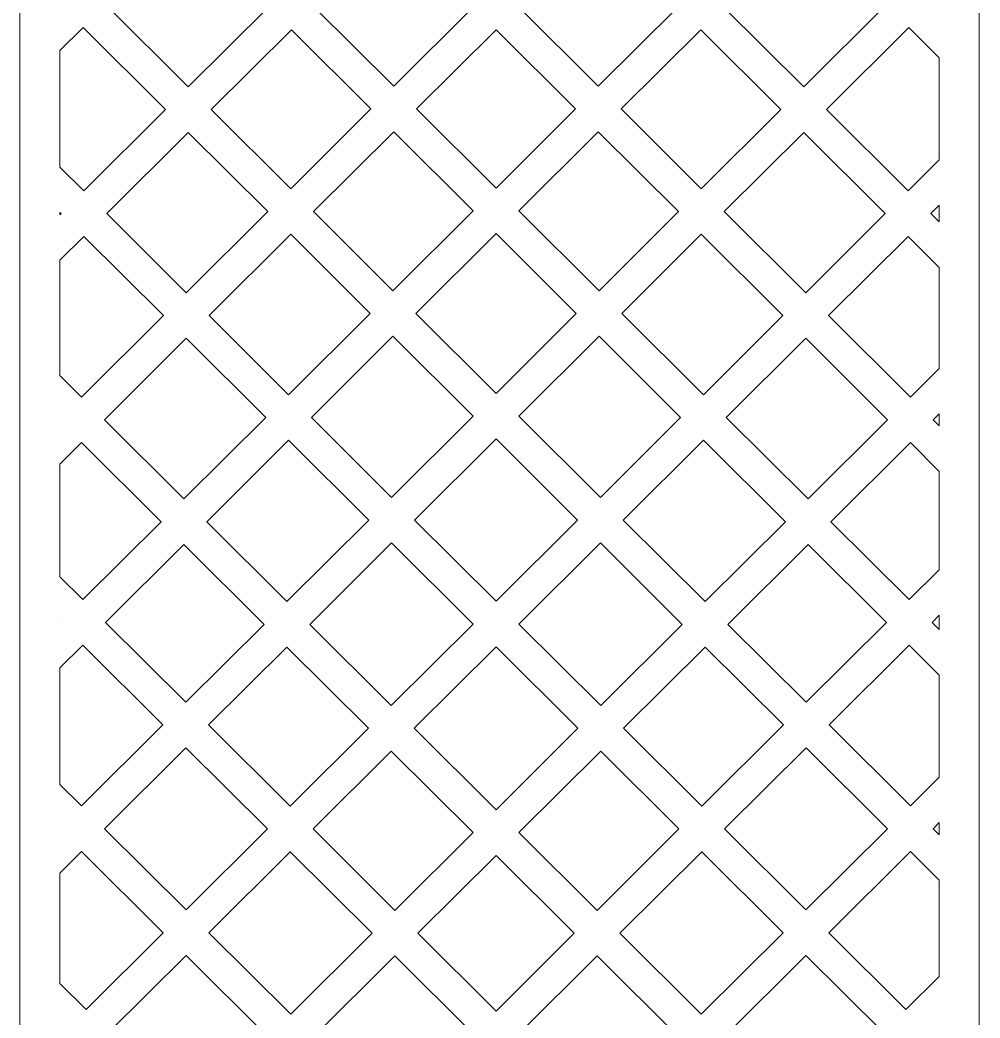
# Model space of a CAD drawing. Header units: centimetres. Extents: x -7.8 to 8.6, y -13.4 to 12.5.
# Drawn here: x 1.51 to 8.56, y -7.27 to 0.06 of the extents above; entities that cross this region are included whole.
import ezdxf

# ---------------------------------------------------------------- set-up
doc = ezdxf.new("R2010")
doc.units = ezdxf.units.CM
doc.header["$MEASUREMENT"] = 0
doc.layers.add('layer 1', color=7, linetype='Continuous')

msp = doc.modelspace()

# ---------------------------------------------------------------- linework, layer by layer
at = {"layer": 'layer 1', "color": 242, "lineweight": 9}
for points, knots in [([(6.32654, 12.22742), (6.32654, 12.22742), (6.3266, 12.22747), (6.3266, 12.22747), (6.3266, 12.22747), (6.40371, 12.19534), (6.48035, 12.16025), (6.55628, 12.12231), (6.55628, 12.12231), (6.55628, 12.12231), (6.55618, 12.12221), (6.55618, 12.12221), (6.55618, 12.12221), (6.81106, 11.99478), (7.05775, 11.83494), (7.28572, 11.64461), (7.28572, 11.64461), (7.28572, 11.64461), (7.28584, 11.64472), (7.28584, 11.64472), (7.28584, 11.64472), (7.34624, 11.59432), (7.40541, 11.54192), (7.463, 11.48728), (7.463, 11.48728), (7.463, 11.48728), (7.46274, 11.48703), (7.46274, 11.48703), (7.46274, 11.48703), (7.66144, 11.29842), (7.84218, 11.08482), (7.99692, 10.84773), (7.99692, 10.84773), (7.99692, 10.84773), (7.99709, 10.8479), (7.99709, 10.8479), (7.99709, 10.8479), (8.04122, 10.7803), (8.0834, 10.71094), (8.12312, 10.63957), (8.12312, 10.63957), (8.12312, 10.63957), (8.12283, 10.63928), (8.12283, 10.63928), (8.12283, 10.63928), (8.26224, 10.38874), (8.37329, 10.11511), (8.44798, 9.81997), (8.44798, 9.81997), (8.44798, 9.81997), (8.4481, 9.8201), (8.4481, 9.8201), (8.4481, 9.8201), (8.45086, 9.80921), (8.45356, 9.7983), (8.45622, 9.78735), (8.45622, 9.78735), (8.45872, 9.77706), (8.46117, 9.76674), (8.46358, 9.7564), (8.46358, 9.7564), (8.4687, 9.73442), (8.47362, 9.71233), (8.47834, 9.69012), (8.47834, 9.69012), (8.48035, 9.68063), (8.48233, 9.67112), (8.48427, 9.66159), (8.48427, 9.66159), (8.48913, 9.63773), (8.49376, 9.61373), (8.49815, 9.58961), (8.49815, 9.58961), (8.49949, 9.58221), (8.50082, 9.57479), (8.50212, 9.56736), (8.50212, 9.56736), (8.50348, 9.55962), (8.50482, 9.55186), (8.50613, 9.54408), (8.50613, 9.54408), (8.50613, 9.54408), (8.50595, 9.54391), (8.50595, 9.54391), (8.50595, 9.54391), (8.54281, 9.32473), (8.56021, 9.09501), (8.55481, 8.85505), (8.55481, 8.85505), (8.55481, 8.85505), (8.55481, 8.85505), (8.55481, 8.85505), (8.55481, 8.85505), (8.55481, 8.85503), (8.55481, 8.85501), (8.55481, 8.85499), (8.55481, 8.85499), (8.55477, 8.85327), (8.55476, 8.85157), (8.55475, 8.84986), (8.55475, 8.84986), (8.55474, 8.84791), (8.55473, 8.84596), (8.55468, 8.84399), (8.55468, 8.84399), (8.55468, 8.84399), (8.55468, 8.52141), (8.55468, 8.52141), (8.55468, 8.52141), (8.55468, 8.52141), (8.55468, 8.39962), (8.55468, 8.39962), (8.55468, 8.39962), (8.55468, 8.39962), (8.55468, 8.06585), (8.55468, 8.06585), (8.55468, 8.06585), (8.55468, 8.06585), (8.55468, 7.37868), (8.55468, 7.37868), (8.55468, 7.37868), (8.55468, 7.37868), (8.55468, 7.04492), (8.55468, 7.04492), (8.55468, 7.04492), (8.55468, 7.04492), (8.55468, 6.89033), (8.55468, 6.89033), (8.55468, 6.89033), (8.55468, 6.89033), (8.55468, 6.55657), (8.55468, 6.55657), (8.55468, 6.55657), (8.55468, 6.55657), (8.55468, 5.84121), (8.55468, 5.84121), (8.55468, 5.84121), (8.55468, 5.84121), (8.55468, 5.50745), (8.55468, 5.50745), (8.55468, 5.50745), (8.55468, 5.50745), (8.55468, 5.35173), (8.55468, 5.35173), (8.55468, 5.35173), (8.55468, 5.35173), (8.55468, 5.01796), (8.55468, 5.01796), (8.55468, 5.01796), (8.55468, 5.01796), (8.55468, 4.33649), (8.55468, 4.33649), (8.55468, 4.33649), (8.55468, 4.33649), (8.55468, 4.00272), (8.55468, 4.00272), (8.55468, 4.00272), (8.55468, 4.00272), (8.55468, 3.85472), (8.55468, 3.85472), (8.55468, 3.85472), (8.55468, 3.85472), (8.55468, 3.52096), (8.55468, 3.52096), (8.55468, 3.52096), (8.55468, 3.52096), (8.55468, 2.8598), (8.55468, 2.8598), (8.55468, 2.8598), (8.55468, 2.8598), (8.55468, 2.52603), (8.55468, 2.52603), (8.55468, 2.52603), (8.55468, 2.52603), (8.55468, 2.35912), (8.55468, 2.35912), (8.55468, 2.35912), (8.55468, 2.35912), (8.55468, 2.02535), (8.55468, 2.02535), (8.55468, 2.02535), (8.55468, 2.02535), (8.55468, 1.33325), (8.55468, 1.33325), (8.55468, 1.33325), (8.55468, 1.33325), (8.55468, 0.99948), (8.55468, 0.99948), (8.55468, 0.99948), (8.55468, 0.99948), (8.55468, 0.85263), (8.55468, 0.85263), (8.55468, 0.85263), (8.55468, 0.85263), (8.55468, 0.51886), (8.55468, 0.51886), (8.55468, 0.51886), (8.55468, 0.51886), (8.55468, -0.17604), (8.55468, -0.17604), (8.55468, -0.17604), (8.55468, -0.17604), (8.55468, -0.50981), (8.55468, -0.50981), (8.55468, -0.50981), (8.55468, -0.50981), (8.55468, -0.67418), (8.55468, -0.67418), (8.55468, -0.67418), (8.55468, -0.67418), (8.55468, -1.00795), (8.55468, -1.00795), (8.55468, -1.00795), (8.55468, -1.00795), (8.55468, -1.71464), (8.55468, -1.71464), (8.55468, -1.71464), (8.55468, -1.71464), (8.55468, -1.8196), (8.55468, -1.8196), (8.55468, -1.8196), (8.55468, -1.8196), (8.55468, -2.20502), (8.55468, -2.20502), (8.55468, -2.20502), (8.55468, -2.20502), (8.55468, -2.53879), (8.55468, -2.53879), (8.55468, -2.53879), (8.55468, -2.53879), (8.55468, -3.21165), (8.55468, -3.21165), (8.55468, -3.21165), (8.55468, -3.21165), (8.55468, -3.48572), (8.55468, -3.48572), (8.55468, -3.48572), (8.55468, -3.48572), (8.55468, -3.68291), (8.55468, -3.68291), (8.55468, -3.68291), (8.55468, -3.68291), (8.55468, -4.01667), (8.55468, -4.01667), (8.55468, -4.01667), (8.55468, -4.01667), (8.55468, -4.70725), (8.55468, -4.70725), (8.55468, -4.70725), (8.55468, -4.70725), (8.55468, -5.04102), (8.55468, -5.04102), (8.55468, -5.04102), (8.55468, -5.04102), (8.55468, -5.20584), (8.55468, -5.20584), (8.55468, -5.20584), (8.55468, -5.20584), (8.55468, -5.53961), (8.55468, -5.53961), (8.55468, -5.53961), (8.55468, -5.53961), (8.55468, -6.21374), (8.55468, -6.21374), (8.55468, -6.21374), (8.55468, -6.21374), (8.55468, -6.54751), (8.55468, -6.54751), (8.55468, -6.54751), (8.55468, -6.54751), (8.55468, -6.66813), (8.55468, -6.66813), (8.55468, -6.66813), (8.55468, -6.66813), (8.55468, -7.00189), (8.55468, -7.00189), (8.55468, -7.00189), (8.55468, -7.00189), (8.55468, -7.74055), (8.55468, -7.74055), (8.55468, -7.74055), (8.55468, -7.74055), (8.55468, -7.87611), (8.55468, -7.87611), (8.55468, -7.87611), (8.55468, -7.87611), (8.55468, -8.19898), (8.55468, -8.19898), (8.55468, -8.19898), (8.55468, -8.19898), (8.55468, -8.53275), (8.55468, -8.53275), (8.55468, -8.53275), (8.55468, -8.53275), (8.55468, -9.2714), (8.55468, -9.2714), (8.55468, -9.2714), (8.55468, -9.2714), (8.55468, -9.60517), (8.55468, -9.60517), (8.55468, -9.60517), (8.55468, -9.60517), (8.55468, -9.71722), (8.55468, -9.71722), (8.55468, -9.71722), (8.55468, -9.71722), (8.55468, -10.05099), (8.55468, -10.05099), (8.55468, -10.05099), (8.55468, -10.05099), (8.55468, -11.19981), (8.55468, -11.19981), (8.55468, -11.19981), (8.55468, -11.19981), (8.55468, -11.53358), (8.55468, -11.53358), (8.55468, -11.53358), (8.55468, -11.53358), (8.55468, -12.27221), (8.55468, -12.27221), (8.55468, -12.27221), (8.55468, -12.27221), (8.55468, -12.35903), (8.55468, -12.35903), (8.55468, -12.35903), (8.55468, -12.35903), (8.55468, -13.35862), (8.55468, -13.35862), (8.55468, -13.35862), (8.55468, -13.35862), (8.17702, -13.35862), (8.17702, -13.35862), (8.17702, -13.35862), (8.17702, -13.35862), (7.84167, -13.35862), (7.84167, -13.35862), (7.84167, -13.35862), (7.84167, -13.35862), (6.721, -13.35862), (6.721, -13.35862), (6.721, -13.35862), (6.721, -13.35862), (6.63891, -13.35862), (6.63891, -13.35862), (6.63891, -13.35862), (6.63891, -13.35862), (6.38565, -13.35862), (6.38565, -13.35862), (6.38565, -13.35862), (6.38565, -13.35862), (6.30357, -13.35862), (6.30357, -13.35862), (6.30357, -13.35862), (6.30357, -13.35862), (5.23139, -13.35862), (5.23139, -13.35862), (5.23139, -13.35862), (5.23139, -13.35862), (5.11349, -13.35862), (5.11349, -13.35862), (5.11349, -13.35862), (5.11349, -13.35862), (4.89604, -13.35862), (4.89604, -13.35862), (4.89604, -13.35862), (4.89604, -13.35862), (4.77814, -13.35862), (4.77814, -13.35862), (4.77814, -13.35862), (4.77814, -13.35862), (3.70597, -13.35862), (3.70597, -13.35862), (3.70597, -13.35862), (3.70597, -13.35862), (3.62388, -13.35862), (3.62388, -13.35862), (3.62388, -13.35862), (3.62388, -13.35862), (3.37062, -13.35862), (3.37062, -13.35862), (3.37062, -13.35862), (3.37062, -13.35862), (3.28853, -13.35862), (3.28853, -13.35862), (3.28853, -13.35862), (3.28853, -13.35862), (2.16786, -13.35862), (2.16786, -13.35862), (2.16786, -13.35862), (2.16786, -13.35862), (1.83251, -13.35862), (1.83251, -13.35862), (1.83251, -13.35862), (1.83251, -13.35862), (1.50796, -13.35862), (1.50796, -13.35862), (1.50796, -13.35862), (1.50796, -13.35862), (1.50796, -12.41244), (1.50796, -12.41244), (1.50796, -12.41244), (1.50796, -12.41244), (1.50796, -12.21936), (1.50796, -12.21936), (1.50796, -12.21936), (1.50796, -12.21936), (1.50796, -11.58644), (1.50796, -11.58644), (1.50796, -11.58644), (1.50796, -11.58644), (1.50796, -11.25267), (1.50796, -11.25267), (1.50796, -11.25267), (1.50796, -11.25267), (1.50796, -10.74375), (1.50796, -10.74375), (1.50796, -10.74375), (1.50796, -10.74375), (1.50796, -10.69642), (1.50796, -10.69642), (1.50796, -10.69642), (1.50796, -10.69642), (1.50796, -10.10385), (1.50796, -10.10385), (1.50796, -10.10385), (1.50796, -10.10385), (1.50796, -9.77008), (1.50796, -9.77008), (1.50796, -9.77008), (1.50796, -9.77008), (1.50796, -9.55231), (1.50796, -9.55231), (1.50796, -9.55231), (1.50796, -9.55231), (1.50796, -9.21854), (1.50796, -9.21854), (1.50796, -9.21854), (1.50796, -9.21854), (1.50796, -8.58561), (1.50796, -8.58561), (1.50796, -8.58561), (1.50796, -8.58561), (1.50796, -8.25184), (1.50796, -8.25184), (1.50796, -8.25184), (1.50796, -8.25184), (1.50796, -7.92953), (1.50796, -7.92953), (1.50796, -7.92953), (1.50796, -7.92953), (1.50796, -7.68769), (1.50796, -7.68769), (1.50796, -7.68769), (1.50796, -7.68769), (1.50796, -7.05475), (1.50796, -7.05475), (1.50796, -7.05475), (1.50796, -7.05475), (1.50796, -6.72098), (1.50796, -6.72098), (1.50796, -6.72098), (1.50796, -6.72098), (1.50796, -6.49465), (1.50796, -6.49465), (1.50796, -6.49465), (1.50796, -6.49465), (1.50796, -6.16089), (1.50796, -6.16089), (1.50796, -6.16089), (1.50796, -6.16089), (1.50796, -5.59247), (1.50796, -5.59247), (1.50796, -5.59247), (1.50796, -5.59247), (1.50796, -5.2587), (1.50796, -5.2587), (1.50796, -5.2587), (1.50796, -5.2587), (1.50796, -4.98816), (1.50796, -4.98816), (1.50796, -4.98816), (1.50796, -4.98816), (1.50796, -4.6544), (1.50796, -4.6544), (1.50796, -4.6544), (1.50796, -4.6544), (1.50796, -4.06953), (1.50796, -4.06953), (1.50796, -4.06953), (1.50796, -4.06953), (1.50796, -3.73577), (1.50796, -3.73577), (1.50796, -3.73577), (1.50796, -3.73577), (1.50796, -3.49256), (1.50796, -3.49256), (1.50796, -3.49256), (1.50796, -3.49256), (1.50796, -3.15879), (1.50796, -3.15879), (1.50796, -3.15879), (1.50796, -3.15879), (1.50796, -2.59165), (1.50796, -2.59165), (1.50796, -2.59165), (1.50796, -2.59165), (1.50796, -2.25788), (1.50796, -2.25788), (1.50796, -2.25788), (1.50796, -2.25788), (1.50796, -1.87301), (1.50796, -1.87301), (1.50796, -1.87301), (1.50796, -1.87301), (1.50796, -1.66178), (1.50796, -1.66178), (1.50796, -1.66178), (1.50796, -1.66178), (1.50796, -1.06081), (1.50796, -1.06081), (1.50796, -1.06081), (1.50796, -1.06081), (1.50796, -0.72704), (1.50796, -0.72704), (1.50796, -0.72704), (1.50796, -0.72704), (1.50796, -0.45695), (1.50796, -0.45695), (1.50796, -0.45695), (1.50796, -0.45695), (1.50796, -0.12318), (1.50796, -0.12318), (1.50796, -0.12318), (1.50796, -0.12318), (1.50796, 0.466), (1.50796, 0.466), (1.50796, 0.466), (1.50796, 0.466), (1.50796, 0.79977), (1.50796, 0.79977), (1.50796, 0.79977), (1.50796, 0.79977), (1.50796, 1.05234), (1.50796, 1.05234), (1.50796, 1.05234), (1.50796, 1.05234), (1.50796, 1.38611), (1.50796, 1.38611), (1.50796, 1.38611), (1.50796, 1.38611), (1.50796, 1.97249), (1.50796, 1.97249), (1.50796, 1.97249), (1.50796, 1.97249), (1.50796, 2.30626), (1.50796, 2.30626), (1.50796, 2.30626), (1.50796, 2.30626), (1.50796, 2.57889), (1.50796, 2.57889), (1.50796, 2.57889), (1.50796, 2.57889), (1.50796, 2.91266), (1.50796, 2.91266), (1.50796, 2.91266), (1.50796, 2.91266), (1.50796, 3.4681), (1.50796, 3.4681), (1.50796, 3.4681), (1.50796, 3.4681), (1.50796, 3.80187), (1.50796, 3.80187), (1.50796, 3.80187), (1.50796, 3.80187), (1.50796, 4.05558), (1.50796, 4.05558), (1.50796, 4.05558), (1.50796, 4.05558), (1.50796, 4.38935), (1.50796, 4.38935), (1.50796, 4.38935), (1.50796, 4.38935), (1.50796, 4.9651), (1.50796, 4.9651), (1.50796, 4.9651), (1.50796, 4.9651), (1.50796, 5.29887), (1.50796, 5.29887), (1.50796, 5.29887), (1.50796, 5.29887), (1.50796, 5.56031), (1.50796, 5.56031), (1.50796, 5.56031), (1.50796, 5.56031), (1.50796, 5.89407), (1.50796, 5.89407), (1.50796, 5.89407), (1.50796, 5.89407), (1.50796, 6.50371), (1.50796, 6.50371), (1.50796, 6.50371), (1.50796, 6.50371), (1.50796, 6.83747), (1.50796, 6.83747), (1.50796, 6.83747), (1.50796, 6.83747), (1.50796, 7.09778), (1.50796, 7.09778), (1.50796, 7.09778), (1.50796, 7.09778), (1.50796, 7.43154), (1.50796, 7.43154), (1.50796, 7.43154), (1.50796, 7.43154), (1.50796, 8.01299), (1.50796, 8.01299), (1.50796, 8.01299), (1.50796, 8.01299), (1.50796, 8.34676), (1.50796, 8.34676), (1.50796, 8.34676), (1.50796, 8.34676), (1.50796, 8.57427), (1.50796, 8.57427), (1.50796, 8.57427), (1.50796, 8.57427), (1.50796, 8.84403), (1.50796, 8.84403), (1.50796, 8.84403), (1.51601, 9.08092), (1.53999, 9.30562), (1.57793, 9.51858), (1.57793, 9.51858), (1.58127, 9.53732), (1.58472, 9.55596), (1.58829, 9.57451), (1.58829, 9.57451), (1.59183, 9.59301), (1.59551, 9.61139), (1.59927, 9.62971), (1.59927, 9.62971), (1.60171, 9.64154), (1.60419, 9.65334), (1.60671, 9.6651), (1.60671, 9.6651), (1.61252, 9.69224), (1.61859, 9.71916), (1.62488, 9.7459), (1.62488, 9.7459), (1.62548, 9.74848), (1.62609, 9.75105), (1.62669, 9.75362), (1.62669, 9.75362), (1.69944, 10.06063), (1.80296, 10.34072), (1.93163, 10.59456), (1.93163, 10.59456), (1.93163, 10.59456), (1.93138, 10.59481), (1.93138, 10.59481), (1.93138, 10.59481), (1.96892, 10.66886), (2.00871, 10.74053), (2.05042, 10.8101), (2.05042, 10.8101), (2.05042, 10.8101), (2.05047, 10.81004), (2.05047, 10.81004), (2.05047, 10.81004), (2.19876, 11.05747), (2.3726, 11.27659), (2.56582, 11.46809), (2.56582, 11.46809), (2.56582, 11.46809), (2.56572, 11.46819), (2.56572, 11.46819), (2.56572, 11.46819), (2.62212, 11.52406), (2.68011, 11.57766), (2.73966, 11.62883), (2.73966, 11.62883), (2.73966, 11.62883), (2.73983, 11.62867), (2.73983, 11.62867), (2.73983, 11.62867), (2.96396, 11.82128), (3.20942, 11.98063), (3.46821, 12.10742), (3.46821, 12.10742), (3.46821, 12.10742), (3.46817, 12.10746), (3.46817, 12.10746), (3.46817, 12.10746), (3.54424, 12.14471), (3.62144, 12.17923), (3.69961, 12.21088), (3.69961, 12.21088), (3.69961, 12.21088), (3.69971, 12.21078), (3.69971, 12.21078), (3.69971, 12.21078), (4.12635, 12.38355), (4.58122, 12.47301), (5.03133, 12.48184), (5.03133, 12.48184), (5.44433, 12.49634), (5.89256, 12.40835), (6.32654, 12.22742)], [0, 0, 0, 0, 0.005618, 0.005618, 0.005618, 0.005618, 0.011236, 0.011236, 0.011236, 0.011236, 0.0168539, 0.0168539, 0.0168539, 0.0168539, 0.0224719, 0.0224719, 0.0224719, 0.0224719, 0.0280899, 0.0280899, 0.0280899, 0.0280899, 0.0337079, 0.0337079, 0.0337079, 0.0337079, 0.0393258, 0.0393258, 0.0393258, 0.0393258, 0.0449438, 0.0449438, 0.0449438, 0.0449438, 0.0505618, 0.0505618, 0.0505618, 0.0505618, 0.0561798, 0.0561798, 0.0561798, 0.0561798, 0.0617978, 0.0617978, 0.0617978, 0.0617978, 0.0674157, 0.0674157, 0.0674157, 0.0674157, 0.0730337, 0.0730337, 0.0730337, 0.0730337, 0.0786517, 0.0786517, 0.0786517, 0.0786517, 0.0842697, 0.0842697, 0.0842697, 0.0842697, 0.0898876, 0.0898876, 0.0898876, 0.0898876, 0.0955056, 0.0955056, 0.0955056, 0.0955056, 0.1011236, 0.1011236, 0.1011236, 0.1011236, 0.1067416, 0.1067416, 0.1067416, 0.1067416, 0.1123596, 0.1123596, 0.1123596, 0.1123596, 0.1179775, 0.1179775, 0.1179775, 0.1179775, 0.1235955, 0.1235955, 0.1235955, 0.1235955, 0.1292135, 0.1292135, 0.1292135, 0.1292135, 0.1348315, 0.1348315, 0.1348315, 0.1348315, 0.1404494, 0.1404494, 0.1404494, 0.1404494, 0.1460674, 0.1460674, 0.1460674, 0.1460674, 0.1516854, 0.1516854, 0.1516854, 0.1516854, 0.1573034, 0.1573034, 0.1573034, 0.1573034, 0.1629213, 0.1629213, 0.1629213, 0.1629213, 0.1685393, 0.1685393, 0.1685393, 0.1685393, 0.1741573, 0.1741573, 0.1741573, 0.1741573, 0.1797753, 0.1797753, 0.1797753, 0.1797753, 0.1853933, 0.1853933, 0.1853933, 0.1853933, 0.1910112, 0.1910112, 0.1910112, 0.1910112, 0.1966292, 0.1966292, 0.1966292, 0.1966292, 0.2022472, 0.2022472, 0.2022472, 0.2022472, 0.2078652, 0.2078652, 0.2078652, 0.2078652, 0.2134831, 0.2134831, 0.2134831, 0.2134831, 0.2191011, 0.2191011, 0.2191011, 0.2191011, 0.2247191, 0.2247191, 0.2247191, 0.2247191, 0.2303371, 0.2303371, 0.2303371, 0.2303371, 0.2359551, 0.2359551, 0.2359551, 0.2359551, 0.241573, 0.241573, 0.241573, 0.241573, 0.247191, 0.247191, 0.247191, 0.247191, 0.252809, 0.252809, 0.252809, 0.252809, 0.258427, 0.258427, 0.258427, 0.258427, 0.2640449, 0.2640449, 0.2640449, 0.2640449, 0.2696629, 0.2696629, 0.2696629, 0.2696629, 0.2752809, 0.2752809, 0.2752809, 0.2752809, 0.2808989, 0.2808989, 0.2808989, 0.2808989, 0.2865169, 0.2865169, 0.2865169, 0.2865169, 0.2921348, 0.2921348, 0.2921348, 0.2921348, 0.2977528, 0.2977528, 0.2977528, 0.2977528, 0.3033708, 0.3033708, 0.3033708, 0.3033708, 0.3089888, 0.3089888, 0.3089888, 0.3089888, 0.3146067, 0.3146067, 0.3146067, 0.3146067, 0.3202247, 0.3202247, 0.3202247, 0.3202247, 0.3258427, 0.3258427, 0.3258427, 0.3258427, 0.3314607, 0.3314607, 0.3314607, 0.3314607, 0.3370787, 0.3370787, 0.3370787, 0.3370787, 0.3426966, 0.3426966, 0.3426966, 0.3426966, 0.3483146, 0.3483146, 0.3483146, 0.3483146, 0.3539326, 0.3539326, 0.3539326, 0.3539326, 0.3595506, 0.3595506, 0.3595506, 0.3595506, 0.3651685, 0.3651685, 0.3651685, 0.3651685, 0.3707865, 0.3707865, 0.3707865, 0.3707865, 0.3764045, 0.3764045, 0.3764045, 0.3764045, 0.3820225, 0.3820225, 0.3820225, 0.3820225, 0.3876404, 0.3876404, 0.3876404, 0.3876404, 0.3932584, 0.3932584, 0.3932584, 0.3932584, 0.3988764, 0.3988764, 0.3988764, 0.3988764, 0.4044944, 0.4044944, 0.4044944, 0.4044944, 0.4101124, 0.4101124, 0.4101124, 0.4101124, 0.4157303, 0.4157303, 0.4157303, 0.4157303, 0.4213483, 0.4213483, 0.4213483, 0.4213483, 0.4269663, 0.4269663, 0.4269663, 0.4269663, 0.4325843, 0.4325843, 0.4325843, 0.4325843, 0.4382022, 0.4382022, 0.4382022, 0.4382022, 0.4438202, 0.4438202, 0.4438202, 0.4438202, 0.4494382, 0.4494382, 0.4494382, 0.4494382, 0.4550562, 0.4550562, 0.4550562, 0.4550562, 0.4606742, 0.4606742, 0.4606742, 0.4606742, 0.4662921, 0.4662921, 0.4662921, 0.4662921, 0.4719101, 0.4719101, 0.4719101, 0.4719101, 0.4775281, 0.4775281, 0.4775281, 0.4775281, 0.4831461, 0.4831461, 0.4831461, 0.4831461, 0.488764, 0.488764, 0.488764, 0.488764, 0.494382, 0.494382, 0.494382, 0.494382, 0.5, 0.5, 0.5, 0.5, 0.505618, 0.505618, 0.505618, 0.505618, 0.511236, 0.511236, 0.511236, 0.511236, 0.5168539, 0.5168539, 0.5168539, 0.5168539, 0.5224719, 0.5224719, 0.5224719, 0.5224719, 0.5280899, 0.5280899, 0.5280899, 0.5280899, 0.5337079, 0.5337079, 0.5337079, 0.5337079, 0.5393258, 0.5393258, 0.5393258, 0.5393258, 0.5449438, 0.5449438, 0.5449438, 0.5449438, 0.5505618, 0.5505618, 0.5505618, 0.5505618, 0.5561798, 0.5561798, 0.5561798, 0.5561798, 0.5617978, 0.5617978, 0.5617978, 0.5617978, 0.5674157, 0.5674157, 0.5674157, 0.5674157, 0.5730337, 0.5730337, 0.5730337, 0.5730337, 0.5786517, 0.5786517, 0.5786517, 0.5786517, 0.5842697, 0.5842697, 0.5842697, 0.5842697, 0.5898876, 0.5898876, 0.5898876, 0.5898876, 0.5955056, 0.5955056, 0.5955056, 0.5955056, 0.6011236, 0.6011236, 0.6011236, 0.6011236, 0.6067416, 0.6067416, 0.6067416, 0.6067416, 0.6123596, 0.6123596, 0.6123596, 0.6123596, 0.6179775, 0.6179775, 0.6179775, 0.6179775, 0.6235955, 0.6235955, 0.6235955, 0.6235955, 0.6292135, 0.6292135, 0.6292135, 0.6292135, 0.6348315, 0.6348315, 0.6348315, 0.6348315, 0.6404494, 0.6404494, 0.6404494, 0.6404494, 0.6460674, 0.6460674, 0.6460674, 0.6460674, 0.6516854, 0.6516854, 0.6516854, 0.6516854, 0.6573034, 0.6573034, 0.6573034, 0.6573034, 0.6629213, 0.6629213, 0.6629213, 0.6629213, 0.6685393, 0.6685393, 0.6685393, 0.6685393, 0.6741573, 0.6741573, 0.6741573, 0.6741573, 0.6797753, 0.6797753, 0.6797753, 0.6797753, 0.6853933, 0.6853933, 0.6853933, 0.6853933, 0.6910112, 0.6910112, 0.6910112, 0.6910112, 0.6966292, 0.6966292, 0.6966292, 0.6966292, 0.7022472, 0.7022472, 0.7022472, 0.7022472, 0.7078652, 0.7078652, 0.7078652, 0.7078652, 0.7134831, 0.7134831, 0.7134831, 0.7134831, 0.7191011, 0.7191011, 0.7191011, 0.7191011, 0.7247191, 0.7247191, 0.7247191, 0.7247191, 0.7303371, 0.7303371, 0.7303371, 0.7303371, 0.7359551, 0.7359551, 0.7359551, 0.7359551, 0.741573, 0.741573, 0.741573, 0.741573, 0.747191, 0.747191, 0.747191, 0.747191, 0.752809, 0.752809, 0.752809, 0.752809, 0.758427, 0.758427, 0.758427, 0.758427, 0.7640449, 0.7640449, 0.7640449, 0.7640449, 0.7696629, 0.7696629, 0.7696629, 0.7696629, 0.7752809, 0.7752809, 0.7752809, 0.7752809, 0.7808989, 0.7808989, 0.7808989, 0.7808989, 0.7865169, 0.7865169, 0.7865169, 0.7865169, 0.7921348, 0.7921348, 0.7921348, 0.7921348, 0.7977528, 0.7977528, 0.7977528, 0.7977528, 0.8033708, 0.8033708, 0.8033708, 0.8033708, 0.8089888, 0.8089888, 0.8089888, 0.8089888, 0.8146067, 0.8146067, 0.8146067, 0.8146067, 0.8202247, 0.8202247, 0.8202247, 0.8202247, 0.8258427, 0.8258427, 0.8258427, 0.8258427, 0.8314607, 0.8314607, 0.8314607, 0.8314607, 0.8370787, 0.8370787, 0.8370787, 0.8370787, 0.8426966, 0.8426966, 0.8426966, 0.8426966, 0.8483146, 0.8483146, 0.8483146, 0.8483146, 0.8539326, 0.8539326, 0.8539326, 0.8539326, 0.8595506, 0.8595506, 0.8595506, 0.8595506, 0.8651685, 0.8651685, 0.8651685, 0.8651685, 0.8707865, 0.8707865, 0.8707865, 0.8707865, 0.8764045, 0.8764045, 0.8764045, 0.8764045, 0.8820225, 0.8820225, 0.8820225, 0.8820225, 0.8876404, 0.8876404, 0.8876404, 0.8876404, 0.8932584, 0.8932584, 0.8932584, 0.8932584, 0.8988764, 0.8988764, 0.8988764, 0.8988764, 0.9044944, 0.9044944, 0.9044944, 0.9044944, 0.9101124, 0.9101124, 0.9101124, 0.9101124, 0.9157303, 0.9157303, 0.9157303, 0.9157303, 0.9213483, 0.9213483, 0.9213483, 0.9213483, 0.9269663, 0.9269663, 0.9269663, 0.9269663, 0.9325843, 0.9325843, 0.9325843, 0.9325843, 0.9382022, 0.9382022, 0.9382022, 0.9382022, 0.9438202, 0.9438202, 0.9438202, 0.9438202, 0.9494382, 0.9494382, 0.9494382, 0.9494382, 0.9550562, 0.9550562, 0.9550562, 0.9550562, 0.9606742, 0.9606742, 0.9606742, 0.9606742, 0.9662921, 0.9662921, 0.9662921, 0.9662921, 0.9719101, 0.9719101, 0.9719101, 0.9719101, 0.9775281, 0.9775281, 0.9775281, 0.9775281, 0.9831461, 0.9831461, 0.9831461, 0.9831461, 0.988764, 0.988764, 0.988764, 0.988764, 1, 1, 1, 1]), ([(2.72843, 0.75777), (2.72843, 0.75777), (2.1393, 0.17141), (2.1393, 0.17141), (2.1393, 0.17141), (2.1393, 0.17141), (2.74457, -0.43101), (2.74457, -0.43101), (2.74457, -0.43101), (2.74457, -0.43101), (3.3337, 0.15536), (3.3337, 0.15536), (3.3337, 0.15536), (3.3337, 0.15536), (2.72843, 0.75777), (2.72843, 0.75777)], [0, 0, 0, 0, 0.2, 0.2, 0.2, 0.2, 0.4, 0.4, 0.4, 0.4, 0.6, 0.6, 0.6, 0.6, 1, 1, 1, 1]), ([(4.25272, 0.73627), (4.25272, 0.73627), (3.66905, 0.15535), (3.66905, 0.15535), (3.66905, 0.15535), (3.66905, 0.15535), (4.25342, -0.42626), (4.25342, -0.42626), (4.25342, -0.42626), (4.25342, -0.42626), (4.83709, 0.15465), (4.83709, 0.15465), (4.83709, 0.15465), (4.83709, 0.15465), (4.25272, 0.73627), (4.25272, 0.73627)], [0, 0, 0, 0, 0.2, 0.2, 0.2, 0.2, 0.4, 0.4, 0.4, 0.4, 0.6, 0.6, 0.6, 0.6, 1, 1, 1, 1]), ([(5.75681, 0.73627), (5.75681, 0.73627), (5.17244, 0.15465), (5.17244, 0.15465), (5.17244, 0.15465), (5.17244, 0.15465), (5.75611, -0.42626), (5.75611, -0.42626), (5.75611, -0.42626), (5.75611, -0.42626), (6.34048, 0.15535), (6.34048, 0.15535), (6.34048, 0.15535), (6.34048, 0.15535), (5.75681, 0.73627), (5.75681, 0.73627)], [0, 0, 0, 0, 0.2, 0.2, 0.2, 0.2, 0.4, 0.4, 0.4, 0.4, 0.6, 0.6, 0.6, 0.6, 1, 1, 1, 1]), ([(7.2811, 0.75777), (7.2811, 0.75777), (6.67583, 0.15535), (6.67583, 0.15535), (6.67583, 0.15535), (6.67583, 0.15535), (7.26497, -0.43101), (7.26497, -0.43101), (7.26497, -0.43101), (7.26497, -0.43101), (7.87024, 0.17141), (7.87024, 0.17141), (7.87024, 0.17141), (7.87024, 0.17141), (7.2811, 0.75777), (7.2811, 0.75777)], [0, 0, 0, 0, 0.2, 0.2, 0.2, 0.2, 0.4, 0.4, 0.4, 0.4, 0.6, 0.6, 0.6, 0.6, 1, 1, 1, 1]), ([(1.97162, 0.00453), (1.97162, 0.00453), (1.80157, -0.16472), (1.80157, -0.16472), (1.80157, -0.16472), (1.80157, -0.16472), (1.80157, -1.01927), (1.80157, -1.01927), (1.80157, -1.01927), (1.80157, -1.01927), (1.97755, -1.19441), (1.97755, -1.19441), (1.97755, -1.19441), (1.97755, -1.19441), (2.57689, -0.59789), (2.57689, -0.59789), (2.57689, -0.59789), (2.57689, -0.59789), (1.97162, 0.00453), (1.97162, 0.00453)], [0, 0, 0, 0, 0.1666667, 0.1666667, 0.1666667, 0.1666667, 0.3333333, 0.3333333, 0.3333333, 0.3333333, 0.5, 0.5, 0.5, 0.5, 0.6666667, 0.6666667, 0.6666667, 0.6666667, 1, 1, 1, 1]), ([(8.03791, 0.00453), (8.03791, 0.00453), (7.43264, -0.59789), (7.43264, -0.59789), (7.43264, -0.59789), (7.43264, -0.59789), (8.03199, -1.19441), (8.03199, -1.19441), (8.03199, -1.19441), (8.03199, -1.19441), (8.26107, -0.96641), (8.26107, -0.96641), (8.26107, -0.96641), (8.26107, -0.96641), (8.26107, -0.21758), (8.26107, -0.21758), (8.26107, -0.21758), (8.26107, -0.21758), (8.03791, 0.00453), (8.03791, 0.00453)], [0, 0, 0, 0, 0.1666667, 0.1666667, 0.1666667, 0.1666667, 0.3333333, 0.3333333, 0.3333333, 0.3333333, 0.5, 0.5, 0.5, 0.5, 0.6666667, 0.6666667, 0.6666667, 0.6666667, 1, 1, 1, 1]), ([(3.50138, -0.01153), (3.50138, -0.01153), (2.91224, -0.59789), (2.91224, -0.59789), (2.91224, -0.59789), (2.91224, -0.59789), (3.49661, -1.17951), (3.49661, -1.17951), (3.49661, -1.17951), (3.49661, -1.17951), (4.08575, -0.59315), (4.08575, -0.59315), (4.08575, -0.59315), (4.08575, -0.59315), (3.50138, -0.01153), (3.50138, -0.01153)], [0, 0, 0, 0, 0.2, 0.2, 0.2, 0.2, 0.4, 0.4, 0.4, 0.4, 0.6, 0.6, 0.6, 0.6, 1, 1, 1, 1]), ([(5.00477, -0.01223), (5.00477, -0.01223), (4.4211, -0.59315), (4.4211, -0.59315), (4.4211, -0.59315), (4.4211, -0.59315), (5.00477, -1.17407), (5.00477, -1.17407), (5.00477, -1.17407), (5.00477, -1.17407), (5.58844, -0.59315), (5.58844, -0.59315), (5.58844, -0.59315), (5.58844, -0.59315), (5.00477, -0.01223), (5.00477, -0.01223)], [0, 0, 0, 0, 0.2, 0.2, 0.2, 0.2, 0.4, 0.4, 0.4, 0.4, 0.6, 0.6, 0.6, 0.6, 1, 1, 1, 1]), ([(6.50816, -0.01153), (6.50816, -0.01153), (5.92378, -0.59315), (5.92378, -0.59315), (5.92378, -0.59315), (5.92378, -0.59315), (6.51292, -1.17951), (6.51292, -1.17951), (6.51292, -1.17951), (6.51292, -1.17951), (7.09729, -0.59789), (7.09729, -0.59789), (7.09729, -0.59789), (7.09729, -0.59789), (6.50816, -0.01153), (6.50816, -0.01153)], [0, 0, 0, 0, 0.2, 0.2, 0.2, 0.2, 0.4, 0.4, 0.4, 0.4, 0.6, 0.6, 0.6, 0.6, 1, 1, 1, 1]), ([(2.74456, -0.76477), (2.74456, -0.76477), (2.14522, -1.3613), (2.14522, -1.3613), (2.14522, -1.3613), (2.14522, -1.3613), (2.72959, -1.94291), (2.72959, -1.94291), (2.72959, -1.94291), (2.72959, -1.94291), (3.32894, -1.34639), (3.32894, -1.34639), (3.32894, -1.34639), (3.32894, -1.34639), (2.74456, -0.76477), (2.74456, -0.76477)], [0, 0, 0, 0, 0.2, 0.2, 0.2, 0.2, 0.4, 0.4, 0.4, 0.4, 0.6, 0.6, 0.6, 0.6, 1, 1, 1, 1]), ([(4.25342, -0.76003), (4.25342, -0.76003), (3.66429, -1.34639), (3.66429, -1.34639), (3.66429, -1.34639), (3.66429, -1.34639), (4.24795, -1.92731), (4.24795, -1.92731), (4.24795, -1.92731), (4.24795, -1.92731), (4.83709, -1.34095), (4.83709, -1.34095), (4.83709, -1.34095), (4.83709, -1.34095), (4.25342, -0.76003), (4.25342, -0.76003)], [0, 0, 0, 0, 0.2, 0.2, 0.2, 0.2, 0.4, 0.4, 0.4, 0.4, 0.6, 0.6, 0.6, 0.6, 1, 1, 1, 1]), ([(5.75611, -0.76003), (5.75611, -0.76003), (5.17244, -1.34095), (5.17244, -1.34095), (5.17244, -1.34095), (5.17244, -1.34095), (5.76158, -1.92731), (5.76158, -1.92731), (5.76158, -1.92731), (5.76158, -1.92731), (6.34525, -1.34639), (6.34525, -1.34639), (6.34525, -1.34639), (6.34525, -1.34639), (5.75611, -0.76003), (5.75611, -0.76003)], [0, 0, 0, 0, 0.2, 0.2, 0.2, 0.2, 0.4, 0.4, 0.4, 0.4, 0.6, 0.6, 0.6, 0.6, 1, 1, 1, 1]), ([(7.26497, -0.76477), (7.26497, -0.76477), (6.68059, -1.34639), (6.68059, -1.34639), (6.68059, -1.34639), (6.68059, -1.34639), (7.27994, -1.94291), (7.27994, -1.94291), (7.27994, -1.94291), (7.27994, -1.94291), (7.86431, -1.3613), (7.86431, -1.3613), (7.86431, -1.3613), (7.86431, -1.3613), (7.26497, -0.76477), (7.26497, -0.76477)], [0, 0, 0, 0, 0.2, 0.2, 0.2, 0.2, 0.4, 0.4, 0.4, 0.4, 0.6, 0.6, 0.6, 0.6, 1, 1, 1, 1]), ([(8.26107, -1.30018), (8.26107, -1.30018), (8.19966, -1.3613), (8.19966, -1.3613), (8.19966, -1.3613), (8.19966, -1.3613), (8.26107, -1.42241), (8.26107, -1.42241), (8.26107, -1.42241), (8.26107, -1.42241), (8.26107, -1.30018), (8.26107, -1.30018)], [0, 0, 0, 0, 0.25, 0.25, 0.25, 0.25, 0.5, 0.5, 0.5, 0.5, 1, 1, 1, 1]), ([(1.80157, -1.36956), (1.80157, -1.36956), (1.80987, -1.3613), (1.80987, -1.3613), (1.80987, -1.3613), (1.80987, -1.3613), (1.80157, -1.35304), (1.80157, -1.35304), (1.80157, -1.35304), (1.80157, -1.35304), (1.80157, -1.36956), (1.80157, -1.36956)], [0, 0, 0, 0, 0.25, 0.25, 0.25, 0.25, 0.5, 0.5, 0.5, 0.5, 1, 1, 1, 1]), ([(1.97755, -1.52818), (1.97755, -1.52818), (1.80157, -1.70332), (1.80157, -1.70332), (1.80157, -1.70332), (1.80157, -1.70332), (1.80157, -2.55011), (1.80157, -2.55011), (1.80157, -2.55011), (1.80157, -2.55011), (1.96055, -2.70834), (1.96055, -2.70834), (1.96055, -2.70834), (1.96055, -2.70834), (2.56192, -2.1098), (2.56192, -2.1098), (2.56192, -2.1098), (2.56192, -2.1098), (1.97755, -1.52818), (1.97755, -1.52818)], [0, 0, 0, 0, 0.1666667, 0.1666667, 0.1666667, 0.1666667, 0.3333333, 0.3333333, 0.3333333, 0.3333333, 0.5, 0.5, 0.5, 0.5, 0.6666667, 0.6666667, 0.6666667, 0.6666667, 1, 1, 1, 1]), ([(3.49661, -1.51328), (3.49661, -1.51328), (2.89727, -2.1098), (2.89727, -2.1098), (2.89727, -2.1098), (2.89727, -2.1098), (3.48094, -2.69072), (3.48094, -2.69072), (3.48094, -2.69072), (3.48094, -2.69072), (4.08028, -2.0942), (4.08028, -2.0942), (4.08028, -2.0942), (4.08028, -2.0942), (3.49661, -1.51328), (3.49661, -1.51328)], [0, 0, 0, 0, 0.2, 0.2, 0.2, 0.2, 0.4, 0.4, 0.4, 0.4, 0.6, 0.6, 0.6, 0.6, 1, 1, 1, 1]), ([(5.00477, -1.50783), (5.00477, -1.50783), (4.41563, -2.0942), (4.41563, -2.0942), (4.41563, -2.0942), (4.41563, -2.0942), (5.00477, -2.68056), (5.00477, -2.68056), (5.00477, -2.68056), (5.00477, -2.68056), (5.5939, -2.0942), (5.5939, -2.0942), (5.5939, -2.0942), (5.5939, -2.0942), (5.00477, -1.50783), (5.00477, -1.50783)], [0, 0, 0, 0, 0.2, 0.2, 0.2, 0.2, 0.4, 0.4, 0.4, 0.4, 0.6, 0.6, 0.6, 0.6, 1, 1, 1, 1]), ([(6.51292, -1.51328), (6.51292, -1.51328), (5.92925, -2.0942), (5.92925, -2.0942), (5.92925, -2.0942), (5.92925, -2.0942), (6.5286, -2.69072), (6.5286, -2.69072), (6.5286, -2.69072), (6.5286, -2.69072), (7.11227, -2.1098), (7.11227, -2.1098), (7.11227, -2.1098), (7.11227, -2.1098), (6.51292, -1.51328), (6.51292, -1.51328)], [0, 0, 0, 0, 0.2, 0.2, 0.2, 0.2, 0.4, 0.4, 0.4, 0.4, 0.6, 0.6, 0.6, 0.6, 1, 1, 1, 1]), ([(8.03199, -1.52818), (8.03199, -1.52818), (7.44761, -2.1098), (7.44761, -2.1098), (7.44761, -2.1098), (7.44761, -2.1098), (8.04899, -2.70834), (8.04899, -2.70834), (8.04899, -2.70834), (8.04899, -2.70834), (8.26107, -2.49725), (8.26107, -2.49725), (8.26107, -2.49725), (8.26107, -2.49725), (8.26107, -1.75618), (8.26107, -1.75618), (8.26107, -1.75618), (8.26107, -1.75618), (8.03199, -1.52818), (8.03199, -1.52818)], [0, 0, 0, 0, 0.1666667, 0.1666667, 0.1666667, 0.1666667, 0.3333333, 0.3333333, 0.3333333, 0.3333333, 0.5, 0.5, 0.5, 0.5, 0.6666667, 0.6666667, 0.6666667, 0.6666667, 1, 1, 1, 1]), ([(4.24795, -2.26108), (4.24795, -2.26108), (3.64861, -2.8576), (3.64861, -2.8576), (3.64861, -2.8576), (3.64861, -2.8576), (4.23775, -3.44396), (4.23775, -3.44396), (4.23775, -3.44396), (4.23775, -3.44396), (4.83709, -2.84744), (4.83709, -2.84744), (4.83709, -2.84744), (4.83709, -2.84744), (4.24795, -2.26108), (4.24795, -2.26108)], [0, 0, 0, 0, 0.2, 0.2, 0.2, 0.2, 0.4, 0.4, 0.4, 0.4, 0.6, 0.6, 0.6, 0.6, 1, 1, 1, 1]), ([(5.76158, -2.26108), (5.76158, -2.26108), (5.17244, -2.84744), (5.17244, -2.84744), (5.17244, -2.84744), (5.17244, -2.84744), (5.77179, -3.44396), (5.77179, -3.44396), (5.77179, -3.44396), (5.77179, -3.44396), (6.36092, -2.8576), (6.36092, -2.8576), (6.36092, -2.8576), (6.36092, -2.8576), (5.76158, -2.26108), (5.76158, -2.26108)], [0, 0, 0, 0, 0.2, 0.2, 0.2, 0.2, 0.4, 0.4, 0.4, 0.4, 0.6, 0.6, 0.6, 0.6, 1, 1, 1, 1]), ([(2.72959, -2.27668), (2.72959, -2.27668), (2.12822, -2.87522), (2.12822, -2.87522), (2.12822, -2.87522), (2.12822, -2.87522), (2.71189, -3.45614), (2.71189, -3.45614), (2.71189, -3.45614), (2.71189, -3.45614), (3.31326, -2.8576), (3.31326, -2.8576), (3.31326, -2.8576), (3.31326, -2.8576), (2.72959, -2.27668), (2.72959, -2.27668)], [0, 0, 0, 0, 0.2, 0.2, 0.2, 0.2, 0.4, 0.4, 0.4, 0.4, 0.6, 0.6, 0.6, 0.6, 1, 1, 1, 1]), ([(7.27994, -2.27668), (7.27994, -2.27668), (6.69627, -2.8576), (6.69627, -2.8576), (6.69627, -2.8576), (6.69627, -2.8576), (7.29764, -3.45614), (7.29764, -3.45614), (7.29764, -3.45614), (7.29764, -3.45614), (7.88131, -2.87522), (7.88131, -2.87522), (7.88131, -2.87522), (7.88131, -2.87522), (7.27994, -2.27668), (7.27994, -2.27668)], [0, 0, 0, 0, 0.2, 0.2, 0.2, 0.2, 0.4, 0.4, 0.4, 0.4, 0.6, 0.6, 0.6, 0.6, 1, 1, 1, 1]), ([(8.26107, -2.83102), (8.26107, -2.83102), (8.21666, -2.87522), (8.21666, -2.87522), (8.21666, -2.87522), (8.21666, -2.87522), (8.26107, -2.91942), (8.26107, -2.91942), (8.26107, -2.91942), (8.26107, -2.91942), (8.26107, -2.83102), (8.26107, -2.83102)], [0, 0, 0, 0, 0.25, 0.25, 0.25, 0.25, 0.5, 0.5, 0.5, 0.5, 1, 1, 1, 1]), ([(1.96055, -3.0421), (1.96055, -3.0421), (1.80157, -3.20033), (1.80157, -3.20033), (1.80157, -3.20033), (1.80157, -3.20033), (1.80157, -4.028), (1.80157, -4.028), (1.80157, -4.028), (1.80157, -4.028), (1.96945, -4.19508), (1.96945, -4.19508), (1.96945, -4.19508), (1.96945, -4.19508), (2.54422, -3.62302), (2.54422, -3.62302), (2.54422, -3.62302), (2.54422, -3.62302), (1.96055, -3.0421), (1.96055, -3.0421)], [0, 0, 0, 0, 0.1666667, 0.1666667, 0.1666667, 0.1666667, 0.3333333, 0.3333333, 0.3333333, 0.3333333, 0.5, 0.5, 0.5, 0.5, 0.6666667, 0.6666667, 0.6666667, 0.6666667, 1, 1, 1, 1]), ([(3.48094, -3.02448), (3.48094, -3.02448), (2.87956, -3.62302), (2.87956, -3.62302), (2.87956, -3.62302), (2.87956, -3.62302), (3.4687, -4.20938), (3.4687, -4.20938), (3.4687, -4.20938), (3.4687, -4.20938), (4.07007, -3.61085), (4.07007, -3.61085), (4.07007, -3.61085), (4.07007, -3.61085), (3.48094, -3.02448), (3.48094, -3.02448)], [0, 0, 0, 0, 0.2, 0.2, 0.2, 0.2, 0.4, 0.4, 0.4, 0.4, 0.6, 0.6, 0.6, 0.6, 1, 1, 1, 1]), ([(5.00477, -3.01432), (5.00477, -3.01432), (4.40542, -3.61085), (4.40542, -3.61085), (4.40542, -3.61085), (4.40542, -3.61085), (5.00477, -4.20737), (5.00477, -4.20737), (5.00477, -4.20737), (5.00477, -4.20737), (5.60411, -3.61085), (5.60411, -3.61085), (5.60411, -3.61085), (5.60411, -3.61085), (5.00477, -3.01432), (5.00477, -3.01432)], [0, 0, 0, 0, 0.2, 0.2, 0.2, 0.2, 0.4, 0.4, 0.4, 0.4, 0.6, 0.6, 0.6, 0.6, 1, 1, 1, 1]), ([(6.5286, -3.02448), (6.5286, -3.02448), (5.93946, -3.61084), (5.93946, -3.61084), (5.93946, -3.61084), (5.93946, -3.61084), (6.54083, -4.20938), (6.54083, -4.20938), (6.54083, -4.20938), (6.54083, -4.20938), (7.12997, -3.62302), (7.12997, -3.62302), (7.12997, -3.62302), (7.12997, -3.62302), (6.5286, -3.02448), (6.5286, -3.02448)], [0, 0, 0, 0, 0.2, 0.2, 0.2, 0.2, 0.4, 0.4, 0.4, 0.4, 0.6, 0.6, 0.6, 0.6, 1, 1, 1, 1]), ([(8.04899, -3.0421), (8.04899, -3.0421), (7.46532, -3.62302), (7.46532, -3.62302), (7.46532, -3.62302), (7.46532, -3.62302), (8.04008, -4.19508), (8.04008, -4.19508), (8.04008, -4.19508), (8.04008, -4.19508), (8.26107, -3.97514), (8.26107, -3.97514), (8.26107, -3.97514), (8.26107, -3.97514), (8.26107, -3.25319), (8.26107, -3.25319), (8.26107, -3.25319), (8.26107, -3.25319), (8.04899, -3.0421), (8.04899, -3.0421)], [0, 0, 0, 0, 0.1666667, 0.1666667, 0.1666667, 0.1666667, 0.3333333, 0.3333333, 0.3333333, 0.3333333, 0.5, 0.5, 0.5, 0.5, 0.6666667, 0.6666667, 0.6666667, 0.6666667, 1, 1, 1, 1]), ([(2.71189, -3.78991), (2.71189, -3.78991), (2.13712, -4.36196), (2.13712, -4.36196), (2.13712, -4.36196), (2.13712, -4.36196), (2.72626, -4.94833), (2.72626, -4.94833), (2.72626, -4.94833), (2.72626, -4.94833), (3.30103, -4.37627), (3.30103, -4.37627), (3.30103, -4.37627), (3.30103, -4.37627), (2.71189, -3.78991), (2.71189, -3.78991)], [0, 0, 0, 0, 0.2, 0.2, 0.2, 0.2, 0.4, 0.4, 0.4, 0.4, 0.6, 0.6, 0.6, 0.6, 1, 1, 1, 1]), ([(4.23775, -3.77773), (4.23775, -3.77773), (3.63637, -4.37627), (3.63637, -4.37627), (3.63637, -4.37627), (3.63637, -4.37627), (4.23572, -4.97279), (4.23572, -4.97279), (4.23572, -4.97279), (4.23572, -4.97279), (4.83709, -4.37425), (4.83709, -4.37425), (4.83709, -4.37425), (4.83709, -4.37425), (4.23775, -3.77773), (4.23775, -3.77773)], [0, 0, 0, 0, 0.2, 0.2, 0.2, 0.2, 0.4, 0.4, 0.4, 0.4, 0.6, 0.6, 0.6, 0.6, 1, 1, 1, 1]), ([(5.77178, -3.77773), (5.77178, -3.77773), (5.17244, -4.37425), (5.17244, -4.37425), (5.17244, -4.37425), (5.17244, -4.37425), (5.77381, -4.97279), (5.77381, -4.97279), (5.77381, -4.97279), (5.77381, -4.97279), (6.37316, -4.37627), (6.37316, -4.37627), (6.37316, -4.37627), (6.37316, -4.37627), (5.77178, -3.77773), (5.77178, -3.77773)], [0, 0, 0, 0, 0.2, 0.2, 0.2, 0.2, 0.4, 0.4, 0.4, 0.4, 0.6, 0.6, 0.6, 0.6, 1, 1, 1, 1]), ([(7.29764, -3.78991), (7.29764, -3.78991), (6.70851, -4.37627), (6.70851, -4.37627), (6.70851, -4.37627), (6.70851, -4.37627), (7.28327, -4.94833), (7.28327, -4.94833), (7.28327, -4.94833), (7.28327, -4.94833), (7.87241, -4.36196), (7.87241, -4.36196), (7.87241, -4.36196), (7.87241, -4.36196), (7.29764, -3.78991), (7.29764, -3.78991)], [0, 0, 0, 0, 0.2, 0.2, 0.2, 0.2, 0.4, 0.4, 0.4, 0.4, 0.6, 0.6, 0.6, 0.6, 1, 1, 1, 1]), ([(8.26107, -4.3089), (8.26107, -4.3089), (8.20776, -4.36196), (8.20776, -4.36196), (8.20776, -4.36196), (8.20776, -4.36196), (8.26107, -4.41502), (8.26107, -4.41502), (8.26107, -4.41502), (8.26107, -4.41502), (8.26107, -4.3089), (8.26107, -4.3089)], [0, 0, 0, 0, 0.25, 0.25, 0.25, 0.25, 0.5, 0.5, 0.5, 0.5, 1, 1, 1, 1]), ([(1.80157, -4.36217), (1.80157, -4.36217), (1.80178, -4.36196), (1.80178, -4.36196), (1.80178, -4.36196), (1.80178, -4.36196), (1.80157, -4.36176), (1.80157, -4.36176), (1.80157, -4.36176), (1.80157, -4.36176), (1.80157, -4.36217), (1.80157, -4.36217)], [0, 0, 0, 0, 0.25, 0.25, 0.25, 0.25, 0.5, 0.5, 0.5, 0.5, 1, 1, 1, 1]), ([(1.96945, -4.52885), (1.96945, -4.52885), (1.80157, -4.69593), (1.80157, -4.69593), (1.80157, -4.69593), (1.80157, -4.69593), (1.80157, -5.55093), (1.80157, -5.55093), (1.80157, -5.55093), (1.80157, -5.55093), (1.96119, -5.70979), (1.96119, -5.70979), (1.96119, -5.70979), (1.96119, -5.70979), (2.55859, -5.11521), (2.55859, -5.11521), (2.55859, -5.11521), (2.55859, -5.11521), (1.96945, -4.52885), (1.96945, -4.52885)], [0, 0, 0, 0, 0.1666667, 0.1666667, 0.1666667, 0.1666667, 0.3333333, 0.3333333, 0.3333333, 0.3333333, 0.5, 0.5, 0.5, 0.5, 0.6666667, 0.6666667, 0.6666667, 0.6666667, 1, 1, 1, 1]), ([(5.00477, -4.54113), (5.00477, -4.54113), (4.40339, -5.13967), (4.40339, -5.13967), (4.40339, -5.13967), (4.40339, -5.13967), (5.00477, -5.73821), (5.00477, -5.73821), (5.00477, -5.73821), (5.00477, -5.73821), (5.60614, -5.13967), (5.60614, -5.13967), (5.60614, -5.13967), (5.60614, -5.13967), (5.00477, -4.54113), (5.00477, -4.54113)], [0, 0, 0, 0, 0.2, 0.2, 0.2, 0.2, 0.4, 0.4, 0.4, 0.4, 0.6, 0.6, 0.6, 0.6, 1, 1, 1, 1]), ([(8.04008, -4.52885), (8.04008, -4.52885), (7.45095, -5.11521), (7.45095, -5.11521), (7.45095, -5.11521), (7.45095, -5.11521), (8.04834, -5.70979), (8.04834, -5.70979), (8.04834, -5.70979), (8.04834, -5.70979), (8.26107, -5.49807), (8.26107, -5.49807), (8.26107, -5.49807), (8.26107, -5.49807), (8.26107, -4.74879), (8.26107, -4.74879), (8.26107, -4.74879), (8.26107, -4.74879), (8.04008, -4.52885), (8.04008, -4.52885)], [0, 0, 0, 0, 0.1666667, 0.1666667, 0.1666667, 0.1666667, 0.3333333, 0.3333333, 0.3333333, 0.3333333, 0.5, 0.5, 0.5, 0.5, 0.6666667, 0.6666667, 0.6666667, 0.6666667, 1, 1, 1, 1]), ([(3.4687, -4.54315), (3.4687, -4.54315), (2.89393, -5.11521), (2.89393, -5.11521), (2.89393, -5.11521), (2.89393, -5.11521), (3.49328, -5.71173), (3.49328, -5.71173), (3.49328, -5.71173), (3.49328, -5.71173), (4.06805, -5.13967), (4.06805, -5.13967), (4.06805, -5.13967), (4.06805, -5.13967), (3.4687, -4.54315), (3.4687, -4.54315)], [0, 0, 0, 0, 0.2, 0.2, 0.2, 0.2, 0.4, 0.4, 0.4, 0.4, 0.6, 0.6, 0.6, 0.6, 1, 1, 1, 1]), ([(6.54083, -4.54315), (6.54083, -4.54315), (5.94149, -5.13967), (5.94149, -5.13967), (5.94149, -5.13967), (5.94149, -5.13967), (6.51625, -5.71173), (6.51625, -5.71173), (6.51625, -5.71173), (6.51625, -5.71173), (7.1156, -5.11521), (7.1156, -5.11521), (7.1156, -5.11521), (7.1156, -5.11521), (6.54083, -4.54315), (6.54083, -4.54315)], [0, 0, 0, 0, 0.2, 0.2, 0.2, 0.2, 0.4, 0.4, 0.4, 0.4, 0.6, 0.6, 0.6, 0.6, 1, 1, 1, 1]), ([(2.72626, -5.28209), (2.72626, -5.28209), (2.12886, -5.87668), (2.12886, -5.87668), (2.12886, -5.87668), (2.12886, -5.87668), (2.72821, -6.4732), (2.72821, -6.4732), (2.72821, -6.4732), (2.72821, -6.4732), (3.32561, -5.87861), (3.32561, -5.87861), (3.32561, -5.87861), (3.32561, -5.87861), (2.72626, -5.28209), (2.72626, -5.28209)], [0, 0, 0, 0, 0.2, 0.2, 0.2, 0.2, 0.4, 0.4, 0.4, 0.4, 0.6, 0.6, 0.6, 0.6, 1, 1, 1, 1]), ([(4.23572, -5.30656), (4.23572, -5.30656), (3.66095, -5.87861), (3.66095, -5.87861), (3.66095, -5.87861), (3.66095, -5.87861), (4.26233, -6.47715), (4.26233, -6.47715), (4.26233, -6.47715), (4.26233, -6.47715), (4.83709, -5.90509), (4.83709, -5.90509), (4.83709, -5.90509), (4.83709, -5.90509), (4.23572, -5.30656), (4.23572, -5.30656)], [0, 0, 0, 0, 0.2, 0.2, 0.2, 0.2, 0.4, 0.4, 0.4, 0.4, 0.6, 0.6, 0.6, 0.6, 1, 1, 1, 1]), ([(5.77381, -5.30656), (5.77381, -5.30656), (5.17244, -5.9051), (5.17244, -5.9051), (5.17244, -5.9051), (5.17244, -5.9051), (5.74721, -6.47715), (5.74721, -6.47715), (5.74721, -6.47715), (5.74721, -6.47715), (6.34858, -5.87861), (6.34858, -5.87861), (6.34858, -5.87861), (6.34858, -5.87861), (5.77381, -5.30656), (5.77381, -5.30656)], [0, 0, 0, 0, 0.2, 0.2, 0.2, 0.2, 0.4, 0.4, 0.4, 0.4, 0.6, 0.6, 0.6, 0.6, 1, 1, 1, 1]), ([(7.28327, -5.28209), (7.28327, -5.28209), (6.68393, -5.87861), (6.68393, -5.87861), (6.68393, -5.87861), (6.68393, -5.87861), (7.28132, -6.4732), (7.28132, -6.4732), (7.28132, -6.4732), (7.28132, -6.4732), (7.88067, -5.87668), (7.88067, -5.87668), (7.88067, -5.87668), (7.88067, -5.87668), (7.28327, -5.28209), (7.28327, -5.28209)], [0, 0, 0, 0, 0.2, 0.2, 0.2, 0.2, 0.4, 0.4, 0.4, 0.4, 0.6, 0.6, 0.6, 0.6, 1, 1, 1, 1]), ([(8.26107, -5.83184), (8.26107, -5.83184), (8.21602, -5.87668), (8.21602, -5.87668), (8.21602, -5.87668), (8.21602, -5.87668), (8.26107, -5.92151), (8.26107, -5.92151), (8.26107, -5.92151), (8.26107, -5.92151), (8.26107, -5.83184), (8.26107, -5.83184)], [0, 0, 0, 0, 0.25, 0.25, 0.25, 0.25, 0.5, 0.5, 0.5, 0.5, 1, 1, 1, 1]), ([(1.96119, -6.04356), (1.96119, -6.04356), (1.80157, -6.20242), (1.80157, -6.20242), (1.80157, -6.20242), (1.80157, -6.20242), (1.80157, -7.01321), (1.80157, -7.01321), (1.80157, -7.01321), (1.80157, -7.01321), (1.9936, -7.20434), (1.9936, -7.20434), (1.9936, -7.20434), (1.9936, -7.20434), (2.56053, -6.64008), (2.56053, -6.64008), (2.56053, -6.64008), (2.56053, -6.64008), (1.96119, -6.04356), (1.96119, -6.04356)], [0, 0, 0, 0, 0.1666667, 0.1666667, 0.1666667, 0.1666667, 0.3333333, 0.3333333, 0.3333333, 0.3333333, 0.5, 0.5, 0.5, 0.5, 0.6666667, 0.6666667, 0.6666667, 0.6666667, 1, 1, 1, 1]), ([(3.49328, -6.0455), (3.49328, -6.0455), (2.89588, -6.64008), (2.89588, -6.64008), (2.89588, -6.64008), (2.89588, -6.64008), (3.49725, -7.23862), (3.49725, -7.23862), (3.49725, -7.23862), (3.49725, -7.23862), (4.09465, -6.64404), (4.09465, -6.64404), (4.09465, -6.64404), (4.09465, -6.64404), (3.49328, -6.0455), (3.49328, -6.0455)], [0, 0, 0, 0, 0.2, 0.2, 0.2, 0.2, 0.4, 0.4, 0.4, 0.4, 0.6, 0.6, 0.6, 0.6, 1, 1, 1, 1]), ([(5.00477, -6.07198), (5.00477, -6.07198), (4.43, -6.64404), (4.43, -6.64404), (4.43, -6.64404), (4.43, -6.64404), (5.00477, -7.21609), (5.00477, -7.21609), (5.00477, -7.21609), (5.00477, -7.21609), (5.57953, -6.64404), (5.57953, -6.64404), (5.57953, -6.64404), (5.57953, -6.64404), (5.00477, -6.07198), (5.00477, -6.07198)], [0, 0, 0, 0, 0.2, 0.2, 0.2, 0.2, 0.4, 0.4, 0.4, 0.4, 0.6, 0.6, 0.6, 0.6, 1, 1, 1, 1]), ([(6.51625, -6.0455), (6.51625, -6.0455), (5.91488, -6.64404), (5.91488, -6.64404), (5.91488, -6.64404), (5.91488, -6.64404), (6.51228, -7.23862), (6.51228, -7.23862), (6.51228, -7.23862), (6.51228, -7.23862), (7.11365, -6.64008), (7.11365, -6.64008), (7.11365, -6.64008), (7.11365, -6.64008), (6.51625, -6.0455), (6.51625, -6.0455)], [0, 0, 0, 0, 0.2, 0.2, 0.2, 0.2, 0.4, 0.4, 0.4, 0.4, 0.6, 0.6, 0.6, 0.6, 1, 1, 1, 1]), ([(8.04834, -6.04356), (8.04834, -6.04356), (7.449, -6.64008), (7.449, -6.64008), (7.449, -6.64008), (7.449, -6.64008), (8.01593, -7.20434), (8.01593, -7.20434), (8.01593, -7.20434), (8.01593, -7.20434), (8.26107, -6.96035), (8.26107, -6.96035), (8.26107, -6.96035), (8.26107, -6.96035), (8.26107, -6.25528), (8.26107, -6.25528), (8.26107, -6.25528), (8.26107, -6.25528), (8.04834, -6.04356), (8.04834, -6.04356)], [0, 0, 0, 0, 0.1666667, 0.1666667, 0.1666667, 0.1666667, 0.3333333, 0.3333333, 0.3333333, 0.3333333, 0.5, 0.5, 0.5, 0.5, 0.6666667, 0.6666667, 0.6666667, 0.6666667, 1, 1, 1, 1]), ([(2.72821, -6.80696), (2.72821, -6.80696), (2.16128, -7.37122), (2.16128, -7.37122), (2.16128, -7.37122), (2.16128, -7.37122), (2.76265, -7.96976), (2.76265, -7.96976), (2.76265, -7.96976), (2.76265, -7.96976), (3.32958, -7.4055), (3.32958, -7.4055), (3.32958, -7.4055), (3.32958, -7.4055), (2.72821, -6.80696), (2.72821, -6.80696)], [0, 0, 0, 0, 0.2, 0.2, 0.2, 0.2, 0.4, 0.4, 0.4, 0.4, 0.6, 0.6, 0.6, 0.6, 1, 1, 1, 1]), ([(4.26233, -6.81092), (4.26233, -6.81092), (3.66493, -7.4055), (3.66493, -7.4055), (3.66493, -7.4055), (3.66493, -7.4055), (4.23969, -7.97756), (4.23969, -7.97756), (4.23969, -7.97756), (4.23969, -7.97756), (4.83709, -7.38298), (4.83709, -7.38298), (4.83709, -7.38298), (4.83709, -7.38298), (4.26233, -6.81092), (4.26233, -6.81092)], [0, 0, 0, 0, 0.2, 0.2, 0.2, 0.2, 0.4, 0.4, 0.4, 0.4, 0.6, 0.6, 0.6, 0.6, 1, 1, 1, 1]), ([(5.74721, -6.81092), (5.74721, -6.81092), (5.17244, -7.38298), (5.17244, -7.38298), (5.17244, -7.38298), (5.17244, -7.38298), (5.76984, -7.97756), (5.76984, -7.97756), (5.76984, -7.97756), (5.76984, -7.97756), (6.3446, -7.4055), (6.3446, -7.4055), (6.3446, -7.4055), (6.3446, -7.4055), (5.74721, -6.81092), (5.74721, -6.81092)], [0, 0, 0, 0, 0.2, 0.2, 0.2, 0.2, 0.4, 0.4, 0.4, 0.4, 0.6, 0.6, 0.6, 0.6, 1, 1, 1, 1]), ([(7.28132, -6.80696), (7.28132, -6.80696), (6.67995, -7.4055), (6.67995, -7.4055), (6.67995, -7.4055), (6.67995, -7.4055), (7.24688, -7.96976), (7.24688, -7.96976), (7.24688, -7.96976), (7.24688, -7.96976), (7.84826, -7.37122), (7.84826, -7.37122), (7.84826, -7.37122), (7.84826, -7.37122), (7.28132, -6.80696), (7.28132, -6.80696)], [0, 0, 0, 0, 0.2, 0.2, 0.2, 0.2, 0.4, 0.4, 0.4, 0.4, 0.6, 0.6, 0.6, 0.6, 1, 1, 1, 1])]:
    msp.add_open_spline(points, degree=3, knots=knots, dxfattribs=at)

doc.saveas('drawing.dxf')
